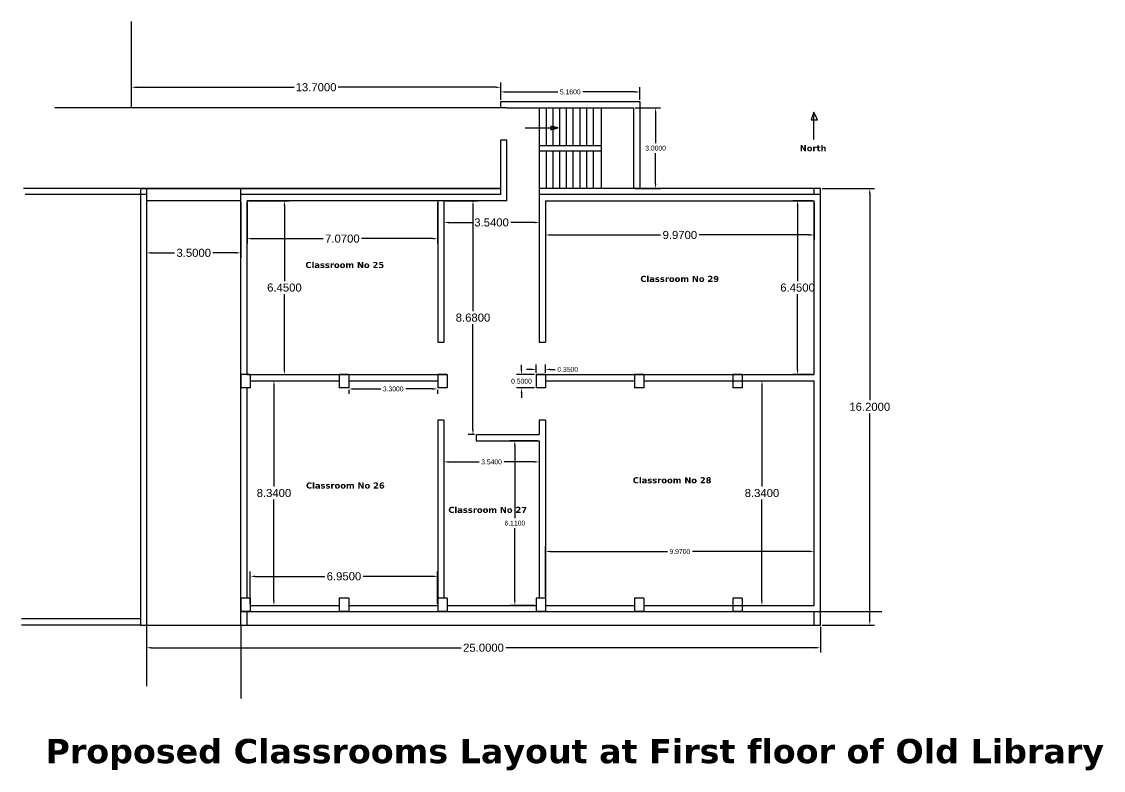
# Model space of a CAD drawing. Header units: inches. Extents: x 3 to 174, y -42 to 17.
# Drawn here: x 133.49 to 173.62, y -40.39 to -12.61 of the extents above; entities that cross this region are included whole.
import ezdxf

# ---------------------------------------------------------------- set-up
doc = ezdxf.new("R2010")
doc.units = ezdxf.units.IN
doc.header["$MEASUREMENT"] = 0
doc.styles.get("Standard").update_dxf_attribs({"font": 'arial.ttf'})
doc.dimstyles.get("Standard").update_dxf_attribs({"dimtxt": 0.18, "dimasz": 0.18, "dimexe": 0.18, "dimexo": 0.0625, "dimgap": 0.09, "dimtad": 0, "dimtih": 1, "dimtoh": 1, "dimdec": 4, "dimzin": 0, "dimdsep": 46, "dimtxsty": 'Standard', "dimcen": 0.09, "dimadec": 0, "dimazin": 0, "dimtfac": 1, "dimtdec": 4, "dimtofl": 0, "dimtmove": 0, "dimatfit": 3, "dimfxl": 1, "dimtolj": 1, "dimtzin": 0, "dimarcsym": 0})

# ---------------------------------------------------------------- blocks, each defined once
blk = doc.blocks.new('*D46')
at = {"color": 0, "lineweight": -2}
for p, q in [((156.252, -15.802), (157.184, -15.802)), ((157.004, -15.982), (157.004, -17.12)), ((157.004, -18.622), (157.004, -17.484)), ((156.252, -18.802), (157.184, -18.802))]:
    blk.add_line(p, q, dxfattribs=at)
at = {"color": 0}
for points in [[(156.974, -15.982), (157.034, -15.982), (157.004, -15.802)], [(156.974, -18.622), (157.034, -18.622), (157.004, -18.802)]]:
    blk.add_solid(points, dxfattribs=at)
at = {"layer": 'Defpoints', "color": 0}
for p in [(156.189, -15.802), (156.189, -18.802), (157.004, -18.802)]:
    blk.add_point(p, dxfattribs=at)
at = {"color": 0, "insert": (157.004, -17.302), "char_height": 0.18, "attachment_point": 5}
blk.add_mtext('\\A1;3.0000', dxfattribs=at)
blk = doc.blocks.new('*D47')
at = {"color": 0, "lineweight": -2}
for p, q in [((141.849, -19.315), (141.849, -20.84)), ((148.919, -19.315), (148.919, -20.84)), ((142.029, -20.66), (144.673, -20.66)), ((148.739, -20.66), (146.095, -20.66))]:
    blk.add_line(p, q, dxfattribs=at)
at = {"color": 0}
for points in [[(142.029, -20.63), (142.029, -20.69), (141.849, -20.66)], [(148.739, -20.63), (148.739, -20.69), (148.919, -20.66)]]:
    blk.add_solid(points, dxfattribs=at)
at = {"layer": 'Defpoints', "color": 0}
for p in [(141.849, -19.252), (148.919, -19.252), (148.919, -20.66)]:
    blk.add_point(p, dxfattribs=at)
at = {"color": 0, "insert": (145.384, -20.66), "char_height": 0.3, "attachment_point": 5}
blk.add_mtext('\\A1;7.0700', dxfattribs=at)
blk = doc.blocks.new('*D48')
at = {"color": 0, "lineweight": -2}
for p, q in [((141.912, -19.252), (143.414, -19.252)), ((143.234, -19.432), (143.234, -22.234)), ((143.234, -25.522), (143.234, -22.72)), ((142.032, -25.702), (143.414, -25.702))]:
    blk.add_line(p, q, dxfattribs=at)
at = {"color": 0}
for points in [[(143.204, -19.432), (143.264, -19.432), (143.234, -19.252)], [(143.204, -25.522), (143.264, -25.522), (143.234, -25.702)]]:
    blk.add_solid(points, dxfattribs=at)
at = {"layer": 'Defpoints', "color": 0}
for p in [(141.849, -19.252), (141.969, -25.702), (143.234, -25.702)]:
    blk.add_point(p, dxfattribs=at)
at = {"color": 0, "insert": (143.234, -22.477), "char_height": 0.3, "attachment_point": 5}
blk.add_mtext('\\A1;6.4500', dxfattribs=at)
blk = doc.blocks.new('*D49')
at = {"color": 0, "lineweight": -2}
for p, q in [((142.032, -25.932), (143.026, -25.932)), ((142.846, -26.112), (142.846, -29.859)), ((142.846, -34.092), (142.846, -30.346)), ((142.032, -34.272), (143.026, -34.272))]:
    blk.add_line(p, q, dxfattribs=at)
at = {"color": 0}
for points in [[(142.816, -26.112), (142.876, -26.112), (142.846, -25.932)], [(142.816, -34.092), (142.876, -34.092), (142.846, -34.272)]]:
    blk.add_solid(points, dxfattribs=at)
at = {"layer": 'Defpoints', "color": 0}
for p in [(141.969, -25.932), (141.969, -34.272), (142.846, -34.272)]:
    blk.add_point(p, dxfattribs=at)
at = {"color": 0, "insert": (142.846, -30.102), "char_height": 0.3, "attachment_point": 5}
blk.add_mtext('\\A1;8.3400', dxfattribs=at)
blk = doc.blocks.new('*D50')
at = {"color": 0, "lineweight": -2}
for p, q in [((141.969, -34.21), (141.969, -33.013)), ((142.149, -33.193), (144.731, -33.193)), ((148.739, -33.193), (146.157, -33.193)), ((148.919, -34.21), (148.919, -33.013))]:
    blk.add_line(p, q, dxfattribs=at)
at = {"color": 0}
for points in [[(142.149, -33.163), (142.149, -33.223), (141.969, -33.193)], [(148.739, -33.163), (148.739, -33.223), (148.919, -33.193)]]:
    blk.add_solid(points, dxfattribs=at)
at = {"layer": 'Defpoints', "color": 0}
for p in [(148.919, -33.193), (141.969, -34.272), (148.919, -34.272)]:
    blk.add_point(p, dxfattribs=at)
at = {"color": 0, "insert": (145.444, -33.193), "char_height": 0.3, "attachment_point": 5}
blk.add_mtext('\\A1;6.9500', dxfattribs=at)
blk = doc.blocks.new('*D51')
at = {"color": 0, "lineweight": -2}
for p, q in [((156.632, -25.932), (161.131, -25.932)), ((160.951, -26.112), (160.951, -29.859)), ((160.951, -34.092), (160.951, -30.346)), ((156.632, -34.272), (161.131, -34.272))]:
    blk.add_line(p, q, dxfattribs=at)
at = {"color": 0}
for points in [[(160.921, -26.112), (160.981, -26.112), (160.951, -25.932)], [(160.921, -34.092), (160.981, -34.092), (160.951, -34.272)]]:
    blk.add_solid(points, dxfattribs=at)
at = {"layer": 'Defpoints', "color": 0}
for p in [(156.569, -25.932), (156.569, -34.272), (160.951, -34.272)]:
    blk.add_point(p, dxfattribs=at)
at = {"color": 0, "insert": (160.951, -30.102), "char_height": 0.3, "attachment_point": 5}
blk.add_mtext('\\A1;8.3400', dxfattribs=at)
blk = doc.blocks.new('*D52')
at = {"color": 0, "lineweight": -2}
for p, q in [((152.919, -19.315), (152.919, -20.704)), ((162.889, -19.315), (162.889, -20.704)), ((153.099, -20.524), (157.192, -20.524)), ((162.709, -20.524), (158.617, -20.524))]:
    blk.add_line(p, q, dxfattribs=at)
at = {"color": 0}
for points in [[(153.099, -20.494), (153.099, -20.554), (152.919, -20.524)], [(162.709, -20.494), (162.709, -20.554), (162.889, -20.524)]]:
    blk.add_solid(points, dxfattribs=at)
at = {"layer": 'Defpoints', "color": 0}
for p in [(152.919, -19.252), (162.889, -19.252), (162.889, -20.524)]:
    blk.add_point(p, dxfattribs=at)
at = {"color": 0, "insert": (157.904, -20.524), "char_height": 0.3, "attachment_point": 5}
blk.add_mtext('\\A1;9.9700', dxfattribs=at)
blk = doc.blocks.new('*D53')
at = {"color": 0, "lineweight": -2}
for p, q in [((162.827, -19.252), (162.091, -19.252)), ((162.271, -19.432), (162.271, -22.234)), ((162.271, -25.522), (162.271, -22.72)), ((162.827, -25.702), (162.091, -25.702))]:
    blk.add_line(p, q, dxfattribs=at)
at = {"color": 0}
for points in [[(162.241, -19.432), (162.301, -19.432), (162.271, -19.252)], [(162.241, -25.522), (162.301, -25.522), (162.271, -25.702)]]:
    blk.add_solid(points, dxfattribs=at)
at = {"layer": 'Defpoints', "color": 0}
for p in [(162.889, -19.252), (162.271, -25.702), (162.889, -25.702)]:
    blk.add_point(p, dxfattribs=at)
at = {"color": 0, "insert": (162.271, -22.477), "char_height": 0.3, "attachment_point": 5}
blk.add_mtext('\\A1;6.4500', dxfattribs=at)
blk = doc.blocks.new('*D54')
at = {"color": 0, "lineweight": -2}
for p, q in [((149.149, -19.315), (149.149, -20.24)), ((152.689, -19.315), (152.689, -20.24)), ((149.329, -20.06), (150.207, -20.06)), ((152.509, -20.06), (151.631, -20.06))]:
    blk.add_line(p, q, dxfattribs=at)
at = {"color": 0}
for points in [[(149.329, -20.03), (149.329, -20.09), (149.149, -20.06)], [(152.509, -20.03), (152.509, -20.09), (152.689, -20.06)]]:
    blk.add_solid(points, dxfattribs=at)
at = {"layer": 'Defpoints', "color": 0}
for p in [(149.149, -19.252), (152.689, -19.252), (152.689, -20.06)]:
    blk.add_point(p, dxfattribs=at)
at = {"color": 0, "insert": (150.919, -20.06), "char_height": 0.3, "attachment_point": 5}
blk.add_mtext('\\A1;3.5400', dxfattribs=at)
blk = doc.blocks.new('*D55')
at = {"color": 0, "lineweight": -2}
for p, q in [((149.212, -19.252), (150.41, -19.252)), ((150.23, -19.432), (150.23, -23.349)), ((150.23, -27.752), (150.23, -23.835)), ((150.287, -27.932), (150.05, -27.932))]:
    blk.add_line(p, q, dxfattribs=at)
at = {"color": 0}
for points in [[(150.2, -19.432), (150.26, -19.432), (150.23, -19.252)], [(150.2, -27.752), (150.26, -27.752), (150.23, -27.932)]]:
    blk.add_solid(points, dxfattribs=at)
at = {"layer": 'Defpoints', "color": 0}
for p in [(149.149, -19.252), (150.23, -27.932), (150.349, -27.932)]:
    blk.add_point(p, dxfattribs=at)
at = {"color": 0, "insert": (150.23, -23.592), "char_height": 0.3, "attachment_point": 5}
blk.add_mtext('\\A1;8.6800', dxfattribs=at)
blk = doc.blocks.new('*D56')
at = {"color": 0, "lineweight": -2}
for p, q in [((163.182, -18.802), (165.13, -18.802)), ((164.95, -18.982), (164.95, -26.659)), ((164.95, -34.822), (164.95, -27.145)), ((163.182, -35.002), (165.13, -35.002))]:
    blk.add_line(p, q, dxfattribs=at)
at = {"color": 0}
for points in [[(164.92, -18.982), (164.98, -18.982), (164.95, -18.802)], [(164.92, -34.822), (164.98, -34.822), (164.95, -35.002)]]:
    blk.add_solid(points, dxfattribs=at)
at = {"layer": 'Defpoints', "color": 0}
for p in [(163.119, -18.802), (163.119, -35.002), (164.95, -35.002)]:
    blk.add_point(p, dxfattribs=at)
at = {"color": 0, "insert": (164.95, -26.902), "char_height": 0.3, "attachment_point": 5}
blk.add_mtext('\\A1;16.2000', dxfattribs=at)
blk = doc.blocks.new('*D57')
at = {"color": 0, "lineweight": -2}
for p, q in [((138.119, -35.065), (138.119, -36.022)), ((163.119, -35.065), (163.119, -36.022)), ((138.299, -35.842), (149.788, -35.842)), ((162.939, -35.842), (151.451, -35.842))]:
    blk.add_line(p, q, dxfattribs=at)
at = {"color": 0}
for points in [[(138.299, -35.812), (138.299, -35.872), (138.119, -35.842)], [(162.939, -35.812), (162.939, -35.872), (163.119, -35.842)]]:
    blk.add_solid(points, dxfattribs=at)
at = {"layer": 'Defpoints', "color": 0}
for p in [(138.119, -35.002), (163.119, -35.002), (163.119, -35.842)]:
    blk.add_point(p, dxfattribs=at)
at = {"color": 0, "insert": (150.619, -35.842), "char_height": 0.3, "attachment_point": 5}
blk.add_mtext('\\A1;25.0000', dxfattribs=at)
blk = doc.blocks.new('*D58')
at = {"color": 0, "lineweight": -2}
for p, q in [((137.559, -15.74), (137.559, -14.862)), ((137.739, -15.042), (143.595, -15.042)), ((151.079, -15.042), (145.224, -15.042)), ((151.259, -15.51), (151.259, -14.862))]:
    blk.add_line(p, q, dxfattribs=at)
at = {"color": 0}
for points in [[(137.739, -15.012), (137.739, -15.072), (137.559, -15.042)], [(151.079, -15.012), (151.079, -15.072), (151.259, -15.042)]]:
    blk.add_solid(points, dxfattribs=at)
at = {"layer": 'Defpoints', "color": 0}
for p in [(151.259, -15.042), (151.259, -15.572), (137.559, -15.802)]:
    blk.add_point(p, dxfattribs=at)
at = {"color": 0, "insert": (144.409, -15.042), "char_height": 0.3, "attachment_point": 5}
blk.add_mtext('\\A1;13.7000', dxfattribs=at)
blk = doc.blocks.new('*D59')
at = {"color": 0, "lineweight": -2}
for p, q in [((145.619, -26.265), (145.619, -26.417)), ((145.799, -26.237), (146.806, -26.237)), ((148.739, -26.237), (147.733, -26.237)), ((148.919, -26.265), (148.919, -26.417))]:
    blk.add_line(p, q, dxfattribs=at)
at = {"color": 0}
for points in [[(145.799, -26.207), (145.799, -26.267), (145.619, -26.237)], [(148.739, -26.207), (148.739, -26.267), (148.919, -26.237)]]:
    blk.add_solid(points, dxfattribs=at)
at = {"layer": 'Defpoints', "color": 0}
for p in [(145.619, -26.202), (148.919, -26.202), (148.919, -26.237)]:
    blk.add_point(p, dxfattribs=at)
at = {"color": 0, "insert": (147.269, -26.237), "char_height": 0.18, "attachment_point": 5}
blk.add_mtext('\\A1;3.3000', dxfattribs=at)
blk = doc.blocks.new('*D60')
at = {"color": 0, "lineweight": -2}
for p, q in [((152.029, -25.522), (152.029, -25.342)), ((152.507, -25.702), (151.849, -25.702)), ((152.507, -26.202), (151.849, -26.202)), ((152.029, -26.382), (152.029, -26.562))]:
    blk.add_line(p, q, dxfattribs=at)
at = {"color": 0}
for points in [[(151.999, -25.522), (152.059, -25.522), (152.029, -25.702)], [(151.999, -26.382), (152.059, -26.382), (152.029, -26.202)]]:
    blk.add_solid(points, dxfattribs=at)
at = {"layer": 'Defpoints', "color": 0}
for p in [(152.569, -25.702), (152.029, -26.202), (152.569, -26.202)]:
    blk.add_point(p, dxfattribs=at)
at = {"color": 0, "insert": (152.029, -25.952), "char_height": 0.18, "attachment_point": 5}
blk.add_mtext('\\A1;0.5000', dxfattribs=at)
blk = doc.blocks.new('*D61')
at = {"color": 0, "lineweight": -2}
for p, q in [((152.389, -25.513), (152.209, -25.513)), ((152.569, -25.64), (152.569, -25.333)), ((152.919, -25.64), (152.919, -25.333)), ((153.099, -25.513), (153.279, -25.513))]:
    blk.add_line(p, q, dxfattribs=at)
at = {"color": 0}
for points in [[(152.389, -25.483), (152.389, -25.543), (152.569, -25.513)], [(153.099, -25.483), (153.099, -25.543), (152.919, -25.513)]]:
    blk.add_solid(points, dxfattribs=at)
at = {"layer": 'Defpoints', "color": 0}
for p in [(152.919, -25.513), (152.569, -25.702), (152.919, -25.702)]:
    blk.add_point(p, dxfattribs=at)
at = {"color": 0, "insert": (153.743, -25.513), "char_height": 0.18, "attachment_point": 5}
blk.add_mtext('\\A1;0.3500', dxfattribs=at)
blk = doc.blocks.new('*D62')
at = {"color": 0, "lineweight": -2}
for p, q in [((138.119, -19.315), (138.119, -21.367)), ((141.619, -19.315), (141.619, -21.367)), ((138.299, -21.187), (139.157, -21.187)), ((141.439, -21.187), (140.581, -21.187))]:
    blk.add_line(p, q, dxfattribs=at)
at = {"color": 0}
for points in [[(138.299, -21.157), (138.299, -21.217), (138.119, -21.187)], [(141.439, -21.157), (141.439, -21.217), (141.619, -21.187)]]:
    blk.add_solid(points, dxfattribs=at)
at = {"layer": 'Defpoints', "color": 0}
for p in [(138.119, -19.252), (141.619, -19.252), (138.119, -21.187)]:
    blk.add_point(p, dxfattribs=at)
at = {"color": 0, "insert": (139.869, -21.187), "char_height": 0.3, "attachment_point": 5}
blk.add_mtext('\\A1;3.5000', dxfattribs=at)
blk = doc.blocks.new('*D63')
at = {"color": 0, "lineweight": -2}
for p, q in [((151.259, -15.51), (151.259, -15.036)), ((151.439, -15.216), (153.376, -15.216)), ((156.239, -15.216), (154.303, -15.216)), ((156.419, -15.51), (156.419, -15.036))]:
    blk.add_line(p, q, dxfattribs=at)
at = {"color": 0}
for points in [[(151.439, -15.186), (151.439, -15.246), (151.259, -15.216)], [(156.239, -15.186), (156.239, -15.246), (156.419, -15.216)]]:
    blk.add_solid(points, dxfattribs=at)
at = {"layer": 'Defpoints', "color": 0}
for p in [(156.419, -15.216), (151.259, -15.572), (156.419, -15.572)]:
    blk.add_point(p, dxfattribs=at)
at = {"color": 0, "insert": (153.839, -15.216), "char_height": 0.18, "attachment_point": 5}
blk.add_mtext('\\A1;5.1600', dxfattribs=at)
blk = doc.blocks.new('*D64')
at = {"color": 0, "lineweight": -2}
for p, q in [((152.919, -33.94), (152.919, -32.09)), ((162.889, -34.21), (162.889, -32.09)), ((153.099, -32.27), (157.441, -32.27)), ((162.709, -32.27), (158.368, -32.27))]:
    blk.add_line(p, q, dxfattribs=at)
at = {"color": 0}
for points in [[(153.099, -32.24), (153.099, -32.3), (152.919, -32.27)], [(162.709, -32.24), (162.709, -32.3), (162.889, -32.27)]]:
    blk.add_solid(points, dxfattribs=at)
at = {"layer": 'Defpoints', "color": 0}
for p in [(162.889, -32.27), (152.919, -34.002), (162.889, -34.272)]:
    blk.add_point(p, dxfattribs=at)
at = {"color": 0, "insert": (157.904, -32.27), "char_height": 0.18, "attachment_point": 5}
blk.add_mtext('\\A1;9.9700', dxfattribs=at)
blk = doc.blocks.new('*D65')
at = {"color": 0, "lineweight": -2}
for p, q in [((149.149, -27.465), (149.149, -29.126)), ((152.689, -28.225), (152.689, -29.126)), ((149.329, -28.946), (150.456, -28.946)), ((152.509, -28.946), (151.383, -28.946))]:
    blk.add_line(p, q, dxfattribs=at)
at = {"color": 0}
for points in [[(149.329, -28.916), (149.329, -28.976), (149.149, -28.946)], [(152.509, -28.916), (152.509, -28.976), (152.689, -28.946)]]:
    blk.add_solid(points, dxfattribs=at)
at = {"layer": 'Defpoints', "color": 0}
for p in [(149.149, -27.402), (152.689, -28.162), (149.149, -28.946)]:
    blk.add_point(p, dxfattribs=at)
at = {"color": 0, "insert": (150.919, -28.946), "char_height": 0.18, "attachment_point": 5}
blk.add_mtext('\\A1;3.5400', dxfattribs=at)
blk = doc.blocks.new('*D66')
at = {"color": 0, "lineweight": -2}
for p, q in [((152.627, -28.162), (151.602, -28.162)), ((151.782, -28.342), (151.782, -31.035)), ((151.782, -34.092), (151.782, -31.399)), ((152.507, -34.272), (151.602, -34.272))]:
    blk.add_line(p, q, dxfattribs=at)
at = {"color": 0}
for points in [[(151.752, -28.342), (151.812, -28.342), (151.782, -28.162)], [(151.752, -34.092), (151.812, -34.092), (151.782, -34.272)]]:
    blk.add_solid(points, dxfattribs=at)
at = {"layer": 'Defpoints', "color": 0}
for p in [(152.689, -28.162), (151.782, -34.272), (152.569, -34.272)]:
    blk.add_point(p, dxfattribs=at)
at = {"color": 0, "insert": (151.782, -31.217), "char_height": 0.18, "attachment_point": 5}
blk.add_mtext('\\A1;6.1100', dxfattribs=at)

msp = doc.modelspace()

# ---------------------------------------------------------------- linework, layer by layer
for p, q in [((137.55933, -15.80229), (137.55933, -12.60591)), ((151.25933, -15.80229), (151.25933, -15.57229)), ((151.25933, -15.57229), (156.41933, -15.57229)), ((156.41933, -15.57229), (156.41933, -18.80229)), ((151.48933, -15.80229), (134.7136, -15.80229)), ((151.25933, -15.80229), (137.55933, -15.80229)), ((151.48933, -15.80229), (152.68933, -15.80229)), ((152.68933, -15.80229), (152.68933, -19.25229)), ((152.68933, -15.80229), (154.98933, -15.80229)), ((152.93933, -15.80229), (152.93933, -17.20229)), ((153.18933, -15.80229), (153.18933, -17.20229)), ((153.43933, -15.80229), (153.43933, -17.20229)), ((153.68933, -15.80229), (153.68933, -17.20229)), ((153.93933, -15.80229), (153.93933, -17.20229)), ((154.18933, -15.80229), (154.18933, -17.20229)), ((154.43933, -15.80229), (154.43933, -17.20229)), ((154.68933, -15.80229), (154.68933, -17.20229)), ((154.98933, -15.80229), (154.98933, -18.80229)), ((154.98933, -15.80229), (156.18933, -15.80229)), ((156.18933, -15.80229), (156.18933, -18.80229)), ((162.88036, -15.96523), (162.77064, -16.25341)), ((162.88036, -16.98206), (162.88036, -15.96523)), ((163.00999, -16.25341), (162.88036, -15.96523)), ((162.77064, -16.25341), (163.00999, -16.25341)), ((152.16778, -16.5489), (153.39406, -16.5489)), ((153.39406, -16.5489), (153.11986, -16.48134)), ((153.11986, -16.48134), (153.11986, -16.62244)), ((153.11986, -16.62244), (153.39406, -16.5489)), ((151.25933, -19.02229), (151.25933, -17.00229)), ((151.48933, -17.00229), (151.25933, -17.00229)), ((151.48933, -19.25229), (151.48933, -17.00229)), ((152.68933, -17.20229), (154.98933, -17.20229)), ((152.68933, -17.40229), (154.98933, -17.40229)), ((152.93933, -17.40229), (152.93933, -18.80229)), ((153.18933, -17.40229), (153.18933, -18.80229)), ((153.43933, -17.40229), (153.43933, -18.80229)), ((153.68933, -17.40229), (153.68933, -18.80229)), ((153.93933, -17.40229), (153.93933, -18.80229)), ((154.18933, -17.40229), (154.18933, -18.80229)), ((154.43933, -17.40229), (154.43933, -18.80229)), ((154.68933, -17.40229), (154.68933, -18.80229)), ((137.88933, -18.80229), (133.55788, -18.80229)), ((137.88933, -18.80229), (137.88933, -35.00229)), ((151.25933, -18.80229), (137.88933, -18.80229)), ((137.88933, -18.80229), (151.25933, -18.80229)), ((138.11933, -18.80229), (138.11933, -35.00229)), ((141.61933, -35.00229), (141.61933, -18.80229)), ((163.11933, -18.80229), (152.68933, -18.80229)), ((162.88933, -19.02229), (162.88933, -18.80229)), ((163.11933, -35.00229), (163.11933, -18.80229)), ((138.11933, -19.02229), (133.62136, -19.02229)), ((141.61933, -19.25229), (138.11933, -19.25229)), ((151.25933, -19.02229), (141.61933, -19.02229)), ((151.48933, -19.25229), (141.84933, -19.25229)), ((141.84933, -25.70229), (141.84933, -19.25229)), ((148.91933, -19.25229), (148.91933, -24.50229)), ((149.14933, -19.25229), (149.14933, -24.50229)), ((163.11933, -19.02229), (152.68933, -19.02229)), ((152.68933, -19.25229), (152.68933, -24.50229)), ((152.91933, -19.25229), (152.91933, -24.50229)), ((152.91933, -19.25229), (162.88933, -19.25229)), ((162.88933, -25.70229), (162.88933, -19.25229)), ((148.91933, -24.50229), (149.14933, -24.50229)), ((152.68933, -24.50229), (152.91933, -24.50229)), ((141.61933, -25.70229), (141.61933, -26.20229)), ((141.96933, -25.70229), (141.61933, -25.70229)), ((141.84933, -25.70229), (149.26933, -25.70229)), ((141.96933, -25.70229), (141.96933, -26.20229)), ((141.96933, -25.93229), (145.26933, -25.93229)), ((145.26933, -25.70229), (145.26933, -26.20229)), ((145.61933, -25.70229), (145.26933, -25.70229)), ((145.61933, -25.70229), (145.61933, -26.20229)), ((145.61933, -25.93229), (148.91933, -25.93229)), ((148.91933, -25.70229), (148.91933, -26.20229)), ((149.26933, -25.70229), (148.91933, -25.70229)), ((148.91933, -25.70229), (148.91933, -26.20229)), ((149.26933, -25.70229), (149.26933, -26.20229)), ((152.56933, -25.70229), (152.56933, -26.20229)), ((152.91933, -25.70229), (152.56933, -25.70229)), ((152.56933, -25.70229), (162.88933, -25.70229)), ((152.91933, -25.70229), (152.91933, -26.20229)), ((152.91933, -25.93229), (152.91933, -26.20229)), ((152.91933, -25.93229), (156.21933, -25.93229)), ((152.91933, -25.93229), (152.91933, -26.20229)), ((156.21933, -25.70229), (156.21933, -26.20229)), ((156.56933, -25.70229), (156.21933, -25.70229)), ((156.21933, -25.70229), (156.21933, -26.20229)), ((156.56933, -25.70229), (156.56933, -26.20229)), ((156.56933, -25.93229), (159.86933, -25.93229)), ((159.86933, -25.70229), (159.86933, -26.20229)), ((160.21933, -25.70229), (159.86933, -25.70229)), ((160.21933, -25.70229), (160.21933, -26.20229)), ((160.21933, -25.93229), (162.88933, -25.93229)), ((162.88933, -34.27229), (162.88933, -25.93229)), ((141.96933, -26.20229), (141.61933, -26.20229)), ((141.84933, -34.00229), (141.84933, -26.20229)), ((145.61933, -26.20229), (145.26933, -26.20229)), ((149.26933, -26.20229), (148.91933, -26.20229)), ((152.91933, -26.20229), (152.56933, -26.20229)), ((156.56933, -26.20229), (156.21933, -26.20229)), ((160.21933, -26.20229), (159.86933, -26.20229)), ((149.14933, -27.40229), (148.91933, -27.40229)), ((148.91933, -27.40229), (148.91933, -34.00229)), ((149.14933, -27.40229), (149.14933, -34.00229)), ((152.91933, -27.40229), (152.68933, -27.40229)), ((152.68933, -27.40229), (152.68933, -27.93229)), ((152.91933, -27.40229), (152.91933, -34.27229)), ((150.34933, -27.93229), (150.34933, -28.16229)), ((150.34933, -27.93229), (152.68933, -27.93229)), ((150.34933, -28.16229), (152.68933, -28.16229)), ((152.68933, -28.16229), (152.68933, -34.00229)), ((141.61933, -34.00229), (141.61933, -34.50229)), ((141.96933, -34.00229), (141.61933, -34.00229)), ((141.96933, -34.00229), (141.96933, -34.50229)), ((145.26933, -34.00229), (145.26933, -34.50229)), ((145.61933, -34.00229), (145.26933, -34.00229)), ((145.61933, -34.00229), (145.61933, -34.50229)), ((148.91933, -34.00229), (148.91933, -34.50229)), ((149.26933, -34.00229), (148.91933, -34.00229)), ((149.26933, -34.00229), (149.26933, -34.50229)), ((152.56933, -34.00229), (152.56933, -34.50229)), ((152.91933, -34.00229), (152.56933, -34.00229)), ((152.91933, -34.00229), (152.91933, -34.50229)), ((156.21933, -34.00229), (156.21933, -34.50229)), ((156.56933, -34.00229), (156.21933, -34.00229)), ((156.56933, -34.00229), (156.56933, -34.50229)), ((159.86933, -34.00229), (159.86933, -34.50229)), ((160.21933, -34.00229), (159.86933, -34.00229)), ((160.21933, -34.00229), (160.21933, -34.50229)), ((141.96933, -34.50229), (141.61933, -34.50229)), ((141.61933, -34.50229), (165.39783, -34.50229)), ((141.84933, -35.00229), (141.84933, -34.50229)), ((141.96933, -34.27229), (145.26933, -34.27229)), ((145.61933, -34.50229), (145.26933, -34.50229)), ((145.61933, -34.27229), (148.91933, -34.27229)), ((149.26933, -34.50229), (148.91933, -34.50229)), ((149.26933, -34.27229), (152.56933, -34.27229)), ((152.91933, -34.50229), (152.56933, -34.50229)), ((152.91933, -34.27229), (156.21933, -34.27229)), ((156.56933, -34.50229), (156.21933, -34.50229)), ((156.56933, -34.27229), (159.86933, -34.27229)), ((160.21933, -34.50229), (159.86933, -34.50229)), ((160.21933, -34.27229), (162.88933, -34.27229)), ((162.88933, -35.00229), (162.88933, -34.50229)), ((137.88933, -34.77229), (133.48521, -34.77229)), ((137.88933, -35.00229), (133.48521, -35.00229)), ((137.88933, -35.00229), (163.11933, -35.00229)), ((138.11933, -35.00229), (138.11933, -37.26541)), ((141.61933, -35.00229), (141.61933, -37.72888))]:
    msp.add_line(p, q)

# ---------------------------------------------------------------- texts
at = {"attachment_point": 1}
for s, width, insert, char_height in [('{\\fVerdana|b1|i0|c0|p34;North}', 2.9985292, (162.35319, -17.19016), 0.225), ('{\\fVerdana|b1|i0|c0|p34;Classroom No 25}', 3.3083701, (144.01234, -21.5246), 0.225), ('{\\fVerdana|b1|i0|c0|p34;Classroom No 29}', 3.3083701, (156.43818, -22.04068), 0.225), ('{\\fVerdana|b1|i0|c0|p34;Classroom No 28}', 3.3083701, (156.1564, -29.51342), 0.225), ('{\\fVerdana|b1|i0|c0|p34;Classroom No 26}', 3.3083701, (144.03424, -29.70866), 0.225), ('{\\fVerdana|b1|i0|c0|p34;Classroom No 27}', 3.3083701, (149.31518, -30.61302), 0.225), ('{\\fVerdana|b1|i0|c0|p34;Proposed Classrooms Layout at First floor of Old Library}', 42.6494235, (134.37009, -39.22684), 0.9)]:
    msp.add_mtext_dynamic_manual_height_columns(s, width=width, gutter_width=1, heights=[0], dxfattribs=dict(at, insert=insert, char_height=char_height))

# ---------------------------------------------------------------- dimensions: what is measured, and where the dimension line sits
for base, p1, p2, picture, middle in [((151.25933, -15.04163), (137.55933, -15.80229), (151.25933, -15.57229), '*D58', (144.40933, -15.04163)), ((138.11933, -21.18731), (141.61933, -19.25229), (138.11933, -19.25229), '*D62', (139.86933, -21.18731)), ((148.91933, -20.66007), (141.84933, -19.25229), (148.91933, -19.25229), '*D47', (145.38433, -20.66007)), ((152.68933, -20.05967), (149.14933, -19.25229), (152.68933, -19.25229), '*D54', (150.91933, -20.05967)), ((162.88933, -20.52391), (152.91933, -19.25229), (162.88933, -19.25229), '*D52', (157.90433, -20.52391)), ((148.91933, -33.19336), (141.96933, -34.27229), (148.91933, -34.27229), '*D50', (145.44433, -33.19336)), ((163.11933, -35.84212), (138.11933, -35.00229), (163.11933, -35.00229), '*D57', (150.61933, -35.84212))]:
    dim = msp.add_linear_dim(base=base, p1=p1, p2=p2, dimstyle='Standard', override={"dimtxt": 0.3})
    dim.commit()
    dim.dimension.update_dxf_attribs({"geometry": picture, "text_midpoint": middle})
for base, p1, p2, picture, middle in [((156.41933, -15.21595), (151.25933, -15.57229), (156.41933, -15.57229), '*D63', (153.83933, -15.21595)), ((152.91933, -25.51267), (152.56933, -25.70229), (152.91933, -25.70229), '*D61', (153.74265, -25.51267)), ((148.91933, -26.2375), (145.61933, -26.20229), (148.91933, -26.20229), '*D59', (147.26933, -26.2375)), ((162.88933, -32.26981), (152.91933, -34.00229), (162.88933, -34.27229), '*D64', (157.90433, -32.26981))]:
    dim = msp.add_linear_dim(base=base, p1=p1, p2=p2, dimstyle='Standard')
    dim.commit()
    dim.dimension.update_dxf_attribs({"geometry": picture, "text_midpoint": middle})
for base, p1, p2, picture, middle in [((157.00353, -18.80229), (156.18933, -15.80229), (156.18933, -18.80229), '*D46', (157.00353, -17.30229)), ((152.0294, -26.20229), (152.56933, -25.70229), (152.56933, -26.20229), '*D60', (152.0294, -25.95229)), ((151.78162, -34.27229), (152.68933, -28.16229), (152.56933, -34.27229), '*D66', (151.78162, -31.21729))]:
    dim = msp.add_linear_dim(base=base, p1=p1, p2=p2, angle=90, dimstyle='Standard')
    dim.commit()
    dim.dimension.update_dxf_attribs({"geometry": picture, "text_midpoint": middle})
for base, p1, p2, picture, middle in [((164.95042, -35.00229), (163.11933, -18.80229), (163.11933, -35.00229), '*D56', (164.95042, -26.90229)), ((143.23377, -25.70229), (141.84933, -19.25229), (141.96933, -25.70229), '*D48', (143.23377, -22.47729)), ((150.23022, -27.93229), (149.14933, -19.25229), (150.34933, -27.93229), '*D55', (150.23022, -23.59229)), ((162.27113, -25.70229), (162.88933, -19.25229), (162.88933, -25.70229), '*D53', (162.27113, -22.47729)), ((142.84642, -34.27229), (141.96933, -25.93229), (141.96933, -34.27229), '*D49', (142.84642, -30.10229))]:
    dim = msp.add_linear_dim(base=base, p1=p1, p2=p2, angle=90, dimstyle='Standard', override={"dimtxt": 0.3})
    dim.commit()
    dim.dimension.update_dxf_attribs({"geometry": picture, "text_midpoint": middle})
dim = msp.add_linear_dim(base=(160.95068, -34.27229), p1=(156.56933, -25.93229), p2=(156.56933, -34.27229), angle=90, dimstyle='Standard', override={"dimtxt": 0.3})
dim.commit()
dim.dimension.update_dxf_attribs({"geometry": '*D51', "text_midpoint": (160.95068, -30.10229), "dimtype": 160})
dim = msp.add_linear_dim(base=(149.14933, -28.94579), p1=(152.68933, -28.16229), p2=(149.14933, -27.40229), dimstyle='Standard')
dim.commit()
dim.dimension.update_dxf_attribs({"geometry": '*D65', "text_midpoint": (150.91933, -28.94579), "dimtype": 160})

doc.saveas('drawing.dxf')
